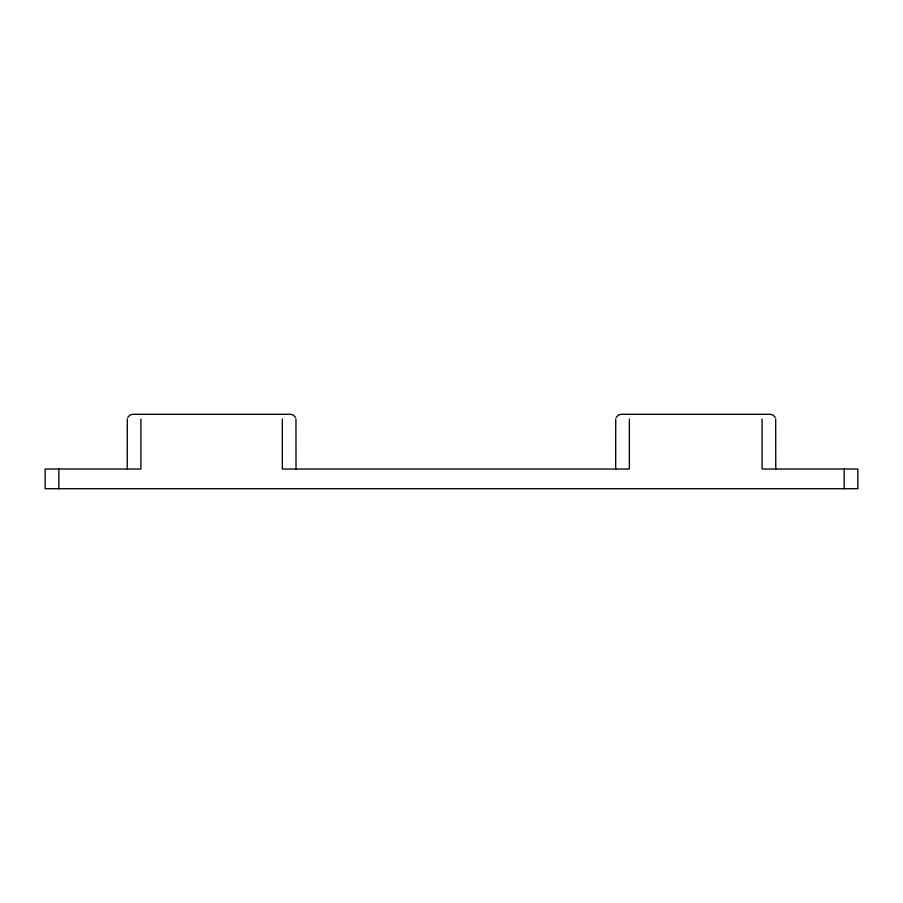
<?xml version="1.0" encoding="UTF-8"?>
<svg xmlns="http://www.w3.org/2000/svg" width="903" height="903" viewBox="0 0 903 903"><rect width="100%" height="100%" fill="white"/><g stroke="black" fill="none" stroke-linecap="round" stroke-linejoin="round"><path stroke-width="1.35" d="M140.924 418.981L140.924 469.018L45.15 469.018L45.15 488.715L857.85 488.715L857.85 469.018L762.076 469.018L762.076 418.981M629.368 418.981L629.368 469.018L282.334 469.018L282.334 418.981M127.3 418.981L127.244 469.018M615.733 418.981L615.677 469.018M127.741 417.479L129.784 415.154L132.786 414.285L290.473 414.285L293.475 415.154L295.518 417.479M616.185 417.479L618.228 415.154L621.219 414.285L770.214 414.285L773.216 415.154L775.259 417.479M775.7 418.981L775.756 469.018M295.958 418.981L296.015 469.018M844.17 469.018L844.17 488.715M58.83 469.018L58.83 488.715"/></g></svg>
